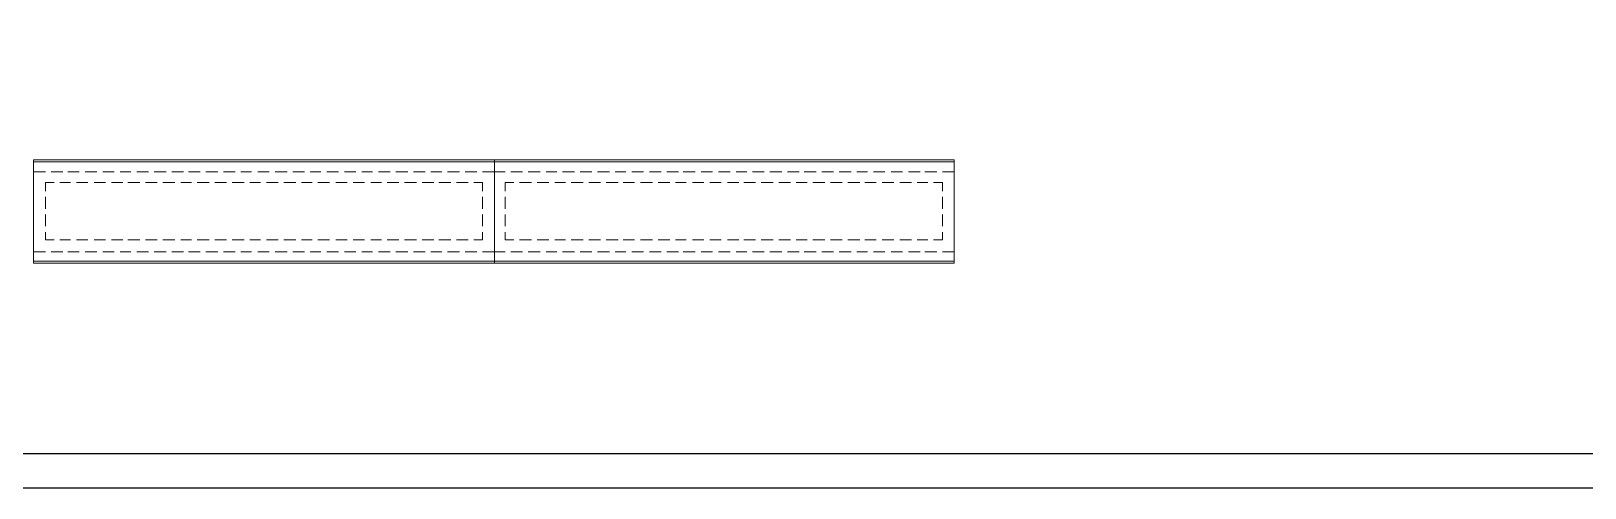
# Model space of a CAD drawing. Header units: millimetres. Extents: x 3240 to 3412, y 1366 to 1426.
# Drawn here: x 3254.36 to 3261.12, y 1384.11 to 1386.09 of the extents above; entities that cross this region are included whole.
import ezdxf

# ---------------------------------------------------------------- set-up
doc = ezdxf.new("R2010")
doc.units = ezdxf.units.MM

msp = doc.modelspace()

# ---------------------------------------------------------------- linework, layer by layer
at = {"color": 7, "linetype": 'Continuous', "lineweight": -2, "true_color": 0x000007}
for points in [[(3246.2467, 1419.7646), (3246.2467, 1384.1099), (3301.1164, 1384.1099), (3301.1164, 1419.7646)], [(3246.3989, 1419.7646), (3246.3989, 1384.2588), (3300.9642, 1384.2588), (3300.9642, 1419.7646)]]:
    msp.add_lwpolyline(points, dxfattribs=at)
at = {"color": 7, "linetype": 'Continuous', "lineweight": 5, "true_color": 0x000007}
for points in [[(3254.3756, 1385.0857), (3256.3785, 1385.0857), (3256.3785, 1385.5339), (3254.3756, 1385.5339)], [(3256.3785, 1385.0857), (3258.3764, 1385.0857), (3258.3764, 1385.5339), (3256.3785, 1385.5339)]]:
    msp.add_lwpolyline(points, close=True, dxfattribs=at)
for points in [[(3254.3756, 1385.5256), (3256.3785, 1385.5256), (3256.3785, 1385.5256)], [(3256.3785, 1385.5256), (3258.3764, 1385.5256), (3258.3764, 1385.5256)], [(3254.3756, 1385.094), (3256.3785, 1385.094), (3256.3785, 1385.094)], [(3256.3785, 1385.094), (3258.3764, 1385.094), (3258.3764, 1385.094)]]:
    msp.add_lwpolyline(points, dxfattribs=at)
at = {"color": 7, "linetype": 'Continuous', "lineweight": 9, "true_color": 0x000007}
for points in [[(3254.4269, 1385.4826), (3254.3756, 1385.4826), (3254.3756, 1385.4826)], [(3254.503, 1385.4826), (3254.4517, 1385.4826), (3254.4517, 1385.4826)], [(3254.5741, 1385.4826), (3254.5245, 1385.4826), (3254.5245, 1385.4826)], [(3254.6502, 1385.4826), (3254.6005, 1385.4826), (3254.6005, 1385.4826)], [(3254.7262, 1385.4826), (3254.6766, 1385.4826), (3254.6766, 1385.4826)], [(3254.799, 1385.4826), (3254.7527, 1385.4826), (3254.7527, 1385.4826)], [(3254.8751, 1385.4826), (3254.8238, 1385.4826), (3254.8238, 1385.4826)], [(3254.9512, 1385.4826), (3254.8999, 1385.4826), (3254.8999, 1385.4826)], [(3255.0272, 1385.4826), (3254.976, 1385.4826), (3254.976, 1385.4826)], [(3255.1, 1385.4826), (3255.0487, 1385.4826), (3255.0487, 1385.4826)], [(3255.1761, 1385.4826), (3255.1248, 1385.4826), (3255.1248, 1385.4826)], [(3255.2522, 1385.4826), (3255.2009, 1385.4826), (3255.2009, 1385.4826)], [(3255.3233, 1385.4826), (3255.277, 1385.4826), (3255.277, 1385.4826)], [(3255.3994, 1385.4826), (3255.3498, 1385.4826), (3255.3498, 1385.4826)], [(3255.4771, 1385.4826), (3255.4258, 1385.4826), (3255.4258, 1385.4826)], [(3255.5532, 1385.4826), (3255.5019, 1385.4826), (3255.5019, 1385.4826)], [(3255.6243, 1385.4826), (3255.578, 1385.4826), (3255.578, 1385.4826)], [(3255.7004, 1385.4826), (3255.6508, 1385.4826), (3255.6508, 1385.4826)], [(3255.7765, 1385.4826), (3255.7268, 1385.4826), (3255.7268, 1385.4826)], [(3255.8492, 1385.4826), (3255.8029, 1385.4826), (3255.8029, 1385.4826)], [(3255.9253, 1385.4826), (3255.874, 1385.4826), (3255.874, 1385.4826)], [(3256.0014, 1385.4826), (3255.9501, 1385.4826), (3255.9501, 1385.4826)], [(3256.0775, 1385.4826), (3256.0262, 1385.4826), (3256.0262, 1385.4826)], [(3256.1502, 1385.4826), (3256.1023, 1385.4826), (3256.1023, 1385.4826)], [(3256.2263, 1385.4826), (3256.175, 1385.4826), (3256.175, 1385.4826)], [(3256.3024, 1385.4826), (3256.2511, 1385.4826), (3256.2511, 1385.4826)], [(3256.3785, 1385.4826), (3256.3272, 1385.4826), (3256.3272, 1385.4826)], [(3256.4248, 1385.4826), (3256.3785, 1385.4826), (3256.3785, 1385.4826)], [(3256.5009, 1385.4826), (3256.4496, 1385.4826), (3256.4496, 1385.4826)], [(3256.5769, 1385.4826), (3256.5257, 1385.4826), (3256.5257, 1385.4826)], [(3256.6497, 1385.4826), (3256.6034, 1385.4826), (3256.6034, 1385.4826)], [(3256.7258, 1385.4826), (3256.6745, 1385.4826), (3256.6745, 1385.4826)], [(3256.8019, 1385.4826), (3256.7506, 1385.4826), (3256.7506, 1385.4826)], [(3256.878, 1385.4826), (3256.8267, 1385.4826), (3256.8267, 1385.4826)], [(3256.9491, 1385.4826), (3256.9028, 1385.4826), (3256.9028, 1385.4826)], [(3257.0268, 1385.4826), (3256.9755, 1385.4826), (3256.9755, 1385.4826)], [(3257.1029, 1385.4826), (3257.0516, 1385.4826), (3257.0516, 1385.4826)], [(3257.179, 1385.4826), (3257.1277, 1385.4826), (3257.1277, 1385.4826)], [(3257.2501, 1385.4826), (3257.1988, 1385.4826), (3257.1988, 1385.4826)], [(3257.3262, 1385.4826), (3257.2765, 1385.4826), (3257.2765, 1385.4826)], [(3257.4022, 1385.4826), (3257.3526, 1385.4826), (3257.3526, 1385.4826)], [(3257.475, 1385.4826), (3257.4287, 1385.4826), (3257.4287, 1385.4826)], [(3257.5511, 1385.4826), (3257.4998, 1385.4826), (3257.4998, 1385.4826)], [(3257.6272, 1385.4826), (3257.5759, 1385.4826), (3257.5759, 1385.4826)], [(3257.7032, 1385.4826), (3257.652, 1385.4826), (3257.652, 1385.4826)], [(3257.776, 1385.4826), (3257.7247, 1385.4826), (3257.7247, 1385.4826)], [(3257.8521, 1385.4826), (3257.8008, 1385.4826), (3257.8008, 1385.4826)], [(3257.9282, 1385.4826), (3257.8769, 1385.4826), (3257.8769, 1385.4826)], [(3257.9993, 1385.4826), (3257.953, 1385.4826), (3257.953, 1385.4826)], [(3258.0754, 1385.4826), (3258.0258, 1385.4826), (3258.0258, 1385.4826)], [(3258.1515, 1385.4826), (3258.1018, 1385.4826), (3258.1018, 1385.4826)], [(3258.2292, 1385.4826), (3258.1779, 1385.4826), (3258.1779, 1385.4826)], [(3258.3003, 1385.4826), (3258.249, 1385.4826), (3258.249, 1385.4826)], [(3258.3764, 1385.4826), (3258.3251, 1385.4826), (3258.3251, 1385.4826)], [(3254.4649, 1385.4363), (3254.4269, 1385.4363), (3254.4269, 1385.3983)], [(3254.536, 1385.4363), (3254.4897, 1385.4363), (3254.4897, 1385.4363)], [(3254.6121, 1385.4363), (3254.5625, 1385.4363), (3254.5625, 1385.4363)], [(3254.6882, 1385.4363), (3254.6386, 1385.4363), (3254.6386, 1385.4363)], [(3254.7643, 1385.4363), (3254.7147, 1385.4363), (3254.7147, 1385.4363)], [(3254.837, 1385.4363), (3254.7858, 1385.4363), (3254.7858, 1385.4363)], [(3254.9131, 1385.4363), (3254.8619, 1385.4363), (3254.8619, 1385.4363)], [(3254.9892, 1385.4363), (3254.9379, 1385.4363), (3254.9379, 1385.4363)], [(3255.062, 1385.4363), (3255.0157, 1385.4363), (3255.0157, 1385.4363)], [(3255.1381, 1385.4363), (3255.0868, 1385.4363), (3255.0868, 1385.4363)], [(3255.2141, 1385.4363), (3255.1629, 1385.4363), (3255.1629, 1385.4363)], [(3255.2902, 1385.4363), (3255.2389, 1385.4363), (3255.2389, 1385.4363)], [(3255.3613, 1385.4363), (3255.315, 1385.4363), (3255.315, 1385.4363)], [(3255.4391, 1385.4363), (3255.3878, 1385.4363), (3255.3878, 1385.4363)], [(3255.5151, 1385.4363), (3255.4639, 1385.4363), (3255.4639, 1385.4363)], [(3255.5863, 1385.4363), (3255.5399, 1385.4363), (3255.5399, 1385.4363)], [(3255.6623, 1385.4363), (3255.6111, 1385.4363), (3255.6111, 1385.4363)], [(3255.7384, 1385.4363), (3255.6888, 1385.4363), (3255.6888, 1385.4363)], [(3255.8145, 1385.4363), (3255.7649, 1385.4363), (3255.7649, 1385.4363)], [(3255.8873, 1385.4363), (3255.841, 1385.4363), (3255.841, 1385.4363)], [(3255.9633, 1385.4363), (3255.9121, 1385.4363), (3255.9121, 1385.4363)], [(3256.0394, 1385.4363), (3255.9882, 1385.4363), (3255.9882, 1385.4363)], [(3256.1155, 1385.4363), (3256.0642, 1385.4363), (3256.0642, 1385.4363)], [(3256.1883, 1385.4363), (3256.137, 1385.4363), (3256.137, 1385.4363)], [(3256.2644, 1385.4363), (3256.2131, 1385.4363), (3256.2131, 1385.4363)], [(3256.3272, 1385.3983), (3256.3272, 1385.4363), (3256.2892, 1385.4363)], [(3256.4628, 1385.4363), (3256.4248, 1385.4363), (3256.4248, 1385.3983)], [(3256.5389, 1385.4363), (3256.4876, 1385.4363), (3256.4876, 1385.4363)], [(3256.615, 1385.4363), (3256.5637, 1385.4363), (3256.5637, 1385.4363)], [(3256.6878, 1385.4363), (3256.6414, 1385.4363), (3256.6414, 1385.4363)], [(3256.7638, 1385.4363), (3256.7126, 1385.4363), (3256.7126, 1385.4363)], [(3256.8399, 1385.4363), (3256.7886, 1385.4363), (3256.7886, 1385.4363)], [(3256.916, 1385.4363), (3256.8647, 1385.4363), (3256.8647, 1385.4363)], [(3256.9871, 1385.4363), (3256.9375, 1385.4363), (3256.9375, 1385.4363)], [(3257.0648, 1385.4363), (3257.0136, 1385.4363), (3257.0136, 1385.4363)], [(3257.1409, 1385.4363), (3257.0897, 1385.4363), (3257.0897, 1385.4363)], [(3257.212, 1385.4363), (3257.1657, 1385.4363), (3257.1657, 1385.4363)], [(3257.2881, 1385.4363), (3257.2385, 1385.4363), (3257.2385, 1385.4363)], [(3257.3642, 1385.4363), (3257.3146, 1385.4363), (3257.3146, 1385.4363)], [(3257.4403, 1385.4363), (3257.3907, 1385.4363), (3257.3907, 1385.4363)], [(3257.513, 1385.4363), (3257.4618, 1385.4363), (3257.4618, 1385.4363)], [(3257.5891, 1385.4363), (3257.5379, 1385.4363), (3257.5379, 1385.4363)], [(3257.6652, 1385.4363), (3257.6139, 1385.4363), (3257.6139, 1385.4363)], [(3257.738, 1385.4363), (3257.69, 1385.4363), (3257.69, 1385.4363)], [(3257.8141, 1385.4363), (3257.7628, 1385.4363), (3257.7628, 1385.4363)], [(3257.8901, 1385.4363), (3257.8389, 1385.4363), (3257.8389, 1385.4363)], [(3257.9662, 1385.4363), (3257.9149, 1385.4363), (3257.9149, 1385.4363)], [(3258.0373, 1385.4363), (3257.9877, 1385.4363), (3257.9877, 1385.4363)], [(3258.1134, 1385.4363), (3258.0638, 1385.4363), (3258.0638, 1385.4363)], [(3258.1911, 1385.4363), (3258.1399, 1385.4363), (3258.1399, 1385.4363)], [(3258.2623, 1385.4363), (3258.216, 1385.4363), (3258.216, 1385.4363)], [(3258.3251, 1385.3983), (3258.3251, 1385.4363), (3258.2871, 1385.4363)], [(3254.4269, 1385.3735), (3254.4269, 1385.3222), (3254.4269, 1385.3222)], [(3256.3272, 1385.3222), (3256.3272, 1385.3735), (3256.3272, 1385.3735)], [(3256.4248, 1385.3735), (3256.4248, 1385.3222), (3256.4248, 1385.3222)], [(3258.3251, 1385.3222), (3258.3251, 1385.3735), (3258.3251, 1385.3735)], [(3254.4269, 1385.2974), (3254.4269, 1385.2461), (3254.4269, 1385.2461)], [(3256.3272, 1385.2461), (3256.3272, 1385.2974), (3256.3272, 1385.2974)], [(3256.4248, 1385.2974), (3256.4248, 1385.2461), (3256.4248, 1385.2461)], [(3258.3251, 1385.2461), (3258.3251, 1385.2974), (3258.3251, 1385.2974)], [(3254.4269, 1385.2197), (3254.4269, 1385.1866), (3254.4649, 1385.1866)], [(3256.3272, 1385.1866), (3256.3272, 1385.2197), (3256.3272, 1385.2197)], [(3256.4248, 1385.2197), (3256.4248, 1385.1866), (3256.4628, 1385.1866)], [(3258.3251, 1385.1866), (3258.3251, 1385.2197), (3258.3251, 1385.2197)], [(3254.3756, 1385.1353), (3254.4269, 1385.1353), (3254.4269, 1385.1353)], [(3254.4517, 1385.1353), (3254.503, 1385.1353), (3254.503, 1385.1353)], [(3254.4897, 1385.1866), (3254.536, 1385.1866), (3254.536, 1385.1866)], [(3254.5245, 1385.1353), (3254.5741, 1385.1353), (3254.5741, 1385.1353)], [(3254.5625, 1385.1866), (3254.6121, 1385.1866), (3254.6121, 1385.1866)], [(3254.6005, 1385.1353), (3254.6502, 1385.1353), (3254.6502, 1385.1353)], [(3254.6386, 1385.1866), (3254.6882, 1385.1866), (3254.6882, 1385.1866)], [(3254.6766, 1385.1353), (3254.7262, 1385.1353), (3254.7262, 1385.1353)], [(3254.7147, 1385.1866), (3254.7643, 1385.1866), (3254.7643, 1385.1866)], [(3254.7527, 1385.1353), (3254.799, 1385.1353), (3254.799, 1385.1353)], [(3254.7858, 1385.1866), (3254.837, 1385.1866), (3254.837, 1385.1866)], [(3254.8238, 1385.1353), (3254.8751, 1385.1353), (3254.8751, 1385.1353)], [(3254.8619, 1385.1866), (3254.9131, 1385.1866), (3254.9131, 1385.1866)], [(3254.8999, 1385.1353), (3254.9512, 1385.1353), (3254.9512, 1385.1353)], [(3254.9379, 1385.1866), (3254.9892, 1385.1866), (3254.9892, 1385.1866)], [(3254.976, 1385.1353), (3255.0272, 1385.1353), (3255.0272, 1385.1353)], [(3255.0157, 1385.1866), (3255.062, 1385.1866), (3255.062, 1385.1866)], [(3255.0487, 1385.1353), (3255.1, 1385.1353), (3255.1, 1385.1353)], [(3255.0868, 1385.1866), (3255.1381, 1385.1866), (3255.1381, 1385.1866)], [(3255.1248, 1385.1353), (3255.1761, 1385.1353), (3255.1761, 1385.1353)], [(3255.1629, 1385.1866), (3255.2141, 1385.1866), (3255.2141, 1385.1866)], [(3255.2009, 1385.1353), (3255.2522, 1385.1353), (3255.2522, 1385.1353)], [(3255.2389, 1385.1866), (3255.2902, 1385.1866), (3255.2902, 1385.1866)], [(3255.277, 1385.1353), (3255.3233, 1385.1353), (3255.3233, 1385.1353)], [(3255.315, 1385.1866), (3255.3613, 1385.1866), (3255.3613, 1385.1866)], [(3255.3498, 1385.1353), (3255.3994, 1385.1353), (3255.3994, 1385.1353)], [(3255.3878, 1385.1866), (3255.4391, 1385.1866), (3255.4391, 1385.1866)], [(3255.4258, 1385.1353), (3255.4771, 1385.1353), (3255.4771, 1385.1353)], [(3255.4639, 1385.1866), (3255.5151, 1385.1866), (3255.5151, 1385.1866)], [(3255.5019, 1385.1353), (3255.5532, 1385.1353), (3255.5532, 1385.1353)], [(3255.5399, 1385.1866), (3255.5863, 1385.1866), (3255.5863, 1385.1866)], [(3255.578, 1385.1353), (3255.6243, 1385.1353), (3255.6243, 1385.1353)], [(3255.6111, 1385.1866), (3255.6623, 1385.1866), (3255.6623, 1385.1866)], [(3255.6508, 1385.1353), (3255.7004, 1385.1353), (3255.7004, 1385.1353)], [(3255.6888, 1385.1866), (3255.7384, 1385.1866), (3255.7384, 1385.1866)], [(3255.7268, 1385.1353), (3255.7765, 1385.1353), (3255.7765, 1385.1353)], [(3255.7649, 1385.1866), (3255.8145, 1385.1866), (3255.8145, 1385.1866)], [(3255.8029, 1385.1353), (3255.8492, 1385.1353), (3255.8492, 1385.1353)], [(3255.841, 1385.1866), (3255.8873, 1385.1866), (3255.8873, 1385.1866)], [(3255.874, 1385.1353), (3255.9253, 1385.1353), (3255.9253, 1385.1353)], [(3255.9121, 1385.1866), (3255.9633, 1385.1866), (3255.9633, 1385.1866)], [(3255.9501, 1385.1353), (3256.0014, 1385.1353), (3256.0014, 1385.1353)], [(3255.9882, 1385.1866), (3256.0394, 1385.1866), (3256.0394, 1385.1866)], [(3256.0262, 1385.1353), (3256.0775, 1385.1353), (3256.0775, 1385.1353)], [(3256.0642, 1385.1866), (3256.1155, 1385.1866), (3256.1155, 1385.1866)], [(3256.1023, 1385.1353), (3256.1502, 1385.1353), (3256.1502, 1385.1353)], [(3256.137, 1385.1866), (3256.1883, 1385.1866), (3256.1883, 1385.1866)], [(3256.175, 1385.1353), (3256.2263, 1385.1353), (3256.2263, 1385.1353)], [(3256.2131, 1385.1866), (3256.2644, 1385.1866), (3256.2644, 1385.1866)], [(3256.2511, 1385.1353), (3256.3024, 1385.1353), (3256.3024, 1385.1353)], [(3256.2892, 1385.1866), (3256.3272, 1385.1866), (3256.3272, 1385.1866)], [(3256.3272, 1385.1353), (3256.3785, 1385.1353), (3256.3785, 1385.1353)], [(3256.3785, 1385.1353), (3256.4248, 1385.1353), (3256.4248, 1385.1353)], [(3256.4496, 1385.1353), (3256.5009, 1385.1353), (3256.5009, 1385.1353)], [(3256.4876, 1385.1866), (3256.5389, 1385.1866), (3256.5389, 1385.1866)], [(3256.5257, 1385.1353), (3256.5769, 1385.1353), (3256.5769, 1385.1353)], [(3256.5637, 1385.1866), (3256.615, 1385.1866), (3256.615, 1385.1866)], [(3256.6034, 1385.1353), (3256.6497, 1385.1353), (3256.6497, 1385.1353)], [(3256.6414, 1385.1866), (3256.6878, 1385.1866), (3256.6878, 1385.1866)], [(3256.6745, 1385.1353), (3256.7258, 1385.1353), (3256.7258, 1385.1353)], [(3256.7126, 1385.1866), (3256.7638, 1385.1866), (3256.7638, 1385.1866)], [(3256.7506, 1385.1353), (3256.8019, 1385.1353), (3256.8019, 1385.1353)], [(3256.7886, 1385.1866), (3256.8399, 1385.1866), (3256.8399, 1385.1866)], [(3256.8267, 1385.1353), (3256.878, 1385.1353), (3256.878, 1385.1353)], [(3256.8647, 1385.1866), (3256.916, 1385.1866), (3256.916, 1385.1866)], [(3256.9028, 1385.1353), (3256.9491, 1385.1353), (3256.9491, 1385.1353)], [(3256.9375, 1385.1866), (3256.9871, 1385.1866), (3256.9871, 1385.1866)], [(3256.9755, 1385.1353), (3257.0268, 1385.1353), (3257.0268, 1385.1353)], [(3257.0136, 1385.1866), (3257.0648, 1385.1866), (3257.0648, 1385.1866)], [(3257.0516, 1385.1353), (3257.1029, 1385.1353), (3257.1029, 1385.1353)], [(3257.0897, 1385.1866), (3257.1409, 1385.1866), (3257.1409, 1385.1866)], [(3257.1277, 1385.1353), (3257.179, 1385.1353), (3257.179, 1385.1353)], [(3257.1657, 1385.1866), (3257.212, 1385.1866), (3257.212, 1385.1866)], [(3257.1988, 1385.1353), (3257.2501, 1385.1353), (3257.2501, 1385.1353)], [(3257.2385, 1385.1866), (3257.2881, 1385.1866), (3257.2881, 1385.1866)], [(3257.2765, 1385.1353), (3257.3262, 1385.1353), (3257.3262, 1385.1353)], [(3257.3146, 1385.1866), (3257.3642, 1385.1866), (3257.3642, 1385.1866)], [(3257.3526, 1385.1353), (3257.4022, 1385.1353), (3257.4022, 1385.1353)], [(3257.3907, 1385.1866), (3257.4403, 1385.1866), (3257.4403, 1385.1866)], [(3257.4287, 1385.1353), (3257.475, 1385.1353), (3257.475, 1385.1353)], [(3257.4618, 1385.1866), (3257.513, 1385.1866), (3257.513, 1385.1866)], [(3257.4998, 1385.1353), (3257.5511, 1385.1353), (3257.5511, 1385.1353)], [(3257.5379, 1385.1866), (3257.5891, 1385.1866), (3257.5891, 1385.1866)], [(3257.5759, 1385.1353), (3257.6272, 1385.1353), (3257.6272, 1385.1353)], [(3257.6139, 1385.1866), (3257.6652, 1385.1866), (3257.6652, 1385.1866)], [(3257.652, 1385.1353), (3257.7032, 1385.1353), (3257.7032, 1385.1353)], [(3257.69, 1385.1866), (3257.738, 1385.1866), (3257.738, 1385.1866)], [(3257.7247, 1385.1353), (3257.776, 1385.1353), (3257.776, 1385.1353)], [(3257.7628, 1385.1866), (3257.8141, 1385.1866), (3257.8141, 1385.1866)], [(3257.8008, 1385.1353), (3257.8521, 1385.1353), (3257.8521, 1385.1353)], [(3257.8389, 1385.1866), (3257.8901, 1385.1866), (3257.8901, 1385.1866)], [(3257.8769, 1385.1353), (3257.9282, 1385.1353), (3257.9282, 1385.1353)], [(3257.9149, 1385.1866), (3257.9662, 1385.1866), (3257.9662, 1385.1866)], [(3257.953, 1385.1353), (3257.9993, 1385.1353), (3257.9993, 1385.1353)], [(3257.9877, 1385.1866), (3258.0373, 1385.1866), (3258.0373, 1385.1866)], [(3258.0258, 1385.1353), (3258.0754, 1385.1353), (3258.0754, 1385.1353)], [(3258.0638, 1385.1866), (3258.1134, 1385.1866), (3258.1134, 1385.1866)], [(3258.1018, 1385.1353), (3258.1515, 1385.1353), (3258.1515, 1385.1353)], [(3258.1399, 1385.1866), (3258.1911, 1385.1866), (3258.1911, 1385.1866)], [(3258.1779, 1385.1353), (3258.2292, 1385.1353), (3258.2292, 1385.1353)], [(3258.216, 1385.1866), (3258.2623, 1385.1866), (3258.2623, 1385.1866)], [(3258.249, 1385.1353), (3258.3003, 1385.1353), (3258.3003, 1385.1353)], [(3258.2871, 1385.1866), (3258.3251, 1385.1866), (3258.3251, 1385.1866)], [(3258.3251, 1385.1353), (3258.3764, 1385.1353), (3258.3764, 1385.1353)]]:
    msp.add_lwpolyline(points, dxfattribs=at)

doc.saveas('drawing.dxf')
